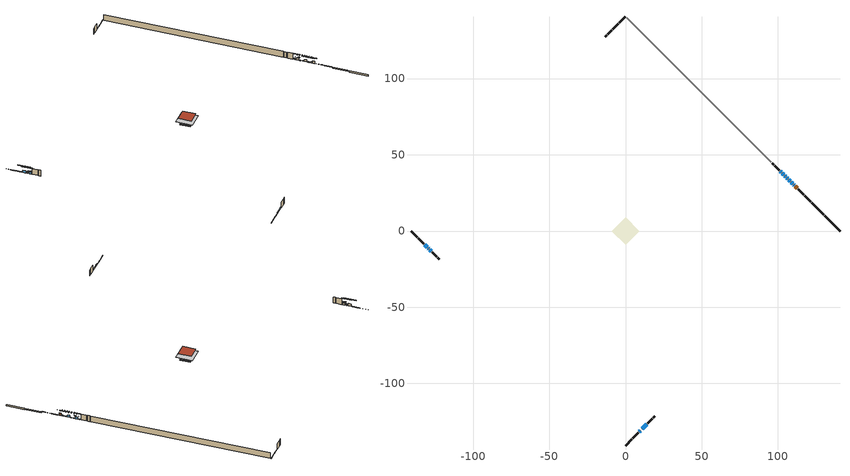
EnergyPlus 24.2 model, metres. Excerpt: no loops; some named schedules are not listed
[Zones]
conditioned space
 floor adiabatic (Floor1 construction): -5.57,0 0,5.57 5.57,0 0,-5.57 z0.3
 floor adiabatic (AdiabaticFloorConstruction): -8.9,0 0,8.9 8.9,0 0,-8.9 z2.74
 floor foundation (Slab1 construction): -4.16,0 0,4.16 4.16,0 0,-4.16 z-1.04
 floor foundation (Slab2 construction): -5.57,0 0,5.57 5.57,0 0,-5.57 z-0.61
 wall outside (RimJoist1 construction): 0,-140.72 3.99,-136.73 / -140.72,0 -136.73,-3.99 / 0,140.72 -3.99,136.73 / 121.47,19.25 117.48,23.23 z0.3:0.6
 wall outside (RimJoist2 construction): 4.65,-136.07 8.26,-132.46 / -136.07,-4.65 -132.46,-8.26 / -4.65,136.07 -8.26,132.46 / 116.83,23.89 113.22,27.5 z0.3:0.6
 wall outside (AdiabaticWallConstruction 1): 112.56,28.16 111.44,29.27 z0.3:2.33
 wall outside (AdiabaticWallConstruction): 110.79,29.93 110.32,30.4 z0.3:1.24; 109.66,31.05 108.82,31.9 z0.3:0.83; 108.16,32.56 106.99,33.73 z0.3:1.95; 106.34,34.38 105.72,34.99 z0.3:0.51; -131.8,-8.91 -130.13,-10.58 z0.3:2.36; 105.07,35.65 104.54,36.17 z0.3:0.58; -129.48,-11.24 -129.14,-11.58 z0.3:1.9; 103.89,36.83 102.72,38 / -128.48,-12.24 -127.44,-13.28 z0.3:2.03; 102.06,38.65 101.52,39.2 z0.3:0.46; 8.91,-131.8 9.52,-131.19 / 10.18,-130.54 10.48,-130.24 / 11.13,-129.58 14.02,-126.7 z0.3:1.52
 wall outside (Wall1 construction): 14.67,-126.04 17.49,-123.23 / -126.78,-13.94 -123.96,-16.75 / -8.91,131.8 -11.73,128.99 / 100.87,39.85 98.05,42.67 z0.3:5.18
 wall outside (Wall2 construction): 18.15,-122.57 19.16,-121.55 / -123.31,-17.41 -122.29,-18.43 / -12.39,128.33 -13.4,127.31 / 97.39,43.32 96.38,44.34 z0.3:5.18
 wall foundation (FoundationWall1 construction): 130.69,10.02,-1.04 130.69,10.02,0.3 139.71,1,0.3 139.71,1,0.15 140.72,0,0.15 140.72,0,-1.04
 wall foundation (FoundationWall2 construction): 130.04,10.68 122.13,18.59 z-0.61:0.3
 wall adiabatic (Wall4 construction): 95.72,45 0.66,140.06 z0.3:5.18
 window (WindowConstruction 9): 110.79,29.93 110.32,30.4 z0.3:1.24
 window (WindowConstruction 11): 109.66,31.06 108.82,31.9 z0.3:0.83
 window (WindowConstruction 6): 108.16,32.56 106.99,33.73 z0.3:1.95
 window (WindowConstruction 7): 106.33,34.38 105.72,34.99 z0.3:0.5
 window (WindowConstruction 8): -131.8,-8.91 -130.13,-10.58 z0.3:2.36
 window (WindowConstruction 12): 105.07,35.65 104.54,36.17 z0.3:0.58
 window (WindowConstruction 10): -129.48,-11.24 -129.14,-11.58 z0.3:1.9
 window (WindowConstruction): 103.89,36.83 102.72,38 z0.3:2.03
 window (WindowConstruction 1): 102.06,38.65 101.52,39.19 z0.3:0.45
 window (WindowConstruction 2): -128.48,-12.24 -127.44,-13.28 z0.3:2.03
 window (WindowConstruction 3): 8.91,-131.8 9.52,-131.19 z0.3:1.52
 window (WindowConstruction 4): 10.18,-130.54 10.48,-130.24 z0.3:1.52
 window (WindowConstruction 5): 11.14,-129.58 14.02,-126.7 z0.3:1.52
 door (Door): 112.56,28.16 111.44,29.27 z0.3:2.33
 ceiling adiabatic (AdiabaticFloorConstruction): 0,-8.9 8.9,0 0,8.9 -8.9,0 z2.74
 roof outside (Roof1 construction): 0,6.94 -6.94,0 0,-6.94 6.94,0 z5.18
shading: 107.71,33.01 113.4,27.32 113.5,27.43 107.81,33.11 z4.93; 106.21,34.51 112.27,28.45 112.38,28.55 106.31,34.62 z4.52; 104.38,36.34 110.77,29.95 110.88,30.05 104.49,36.44 z5.64; 103.11,37.6 108.94,31.77 109.05,31.88 103.22,37.71 z4.2; -127.52,-13.19 -134.41,-6.3 -134.95,-6.84 -128.06,-13.73 z6.05; 101.29,39.42 108.32,32.4 108.42,32.5 101.4,39.53 z5.18; -126.53,-14.19 -132.09,-8.63 -132.62,-9.17 -127.06,-14.73 z5.59; 102.18,38.53 104.42,36.29 104.53,36.4 102.29,38.64 z2.79; 100.99,39.73 102.6,38.12 102.7,38.22 101.09,39.84 z1.21; -126.9,-13.82 -129.02,-11.7 -129.55,-12.24 -127.44,-14.35 z2.79
[Building]
Building 1: Terrain=Suburbs
[Site:Location]
Montreal Intl AP_QC: Latitude {deg}=45.47; Longitude {deg}=-73.74; Time Zone {hr}=-5; Elevation {m}=36; Keep Site Location Information=Yes
[Site:GroundTemperature:Shallow]
2.07863, -0.316383, -0.508184, 0.628371, 5.19101, 9.73239, 13.6695, 16.1636, 16.3755, 14.347, 10.5102, 6.10817
[Site:WaterMainsTemperature]
Calculation Method=Schedule; Temperature Schedule=mains temperature schedule
[Material] Roughness=Rough; Thermal Absorptance=0.9
Name | Thickness {m} | Conductivity {W/m-K} | Density {kg/m3} | Specific Heat {J/kg-K} | Solar Absorptance | Visible Absorptance
asphalt or fiberglass shingles | 0.00635 | 0.162714 | 1121.4 | 1465.45 | 0.4 | 0.4
concrete 4.0 in. | 0.1016 | 1.803125 | 2242.8 | 837.4 | 0.7 | 0.7
concrete 8.0 in. | 0.2032 | 1.803125 | 2242.8 | 837.4 | 0.7 | 0.7
door material | 0.04445 | 0.0451087 | 512.64 | 1214.23 | 0.7 | 0.7
exterior vertical ins | 0.0230741 | 0.029427 | 32.04 | 1214.23 | 0.7 | 0.7
exterior vertical ins 1 | 0.00585539 | 0.029427 | 32.04 | 1214.23 | 0.7 | 0.7
floor covering | 0.0127 | 9.015625 | 54.468 | 1339.84 | 0.6 | 0.6
floor covering 1 | 0.0127 | 0.0433444 | 54.468 | 1339.84 | 0.6 | 0.6
floor rigid ins; wall rigid ins | 0.512978 | 0.029427 | 32.04 | 1214.23 | 0.7 | 0.7
floor stud and cavity | 0.0889 | 0.621767 | 50.32683 | 1063.81 | 0.7 | 0.7
floor stud and cavity 1 | 0.1397 | 1.75129 | 37.0049 | 1207.88 | 0.7 | 0.7
furniture material conditioned space 1 | 0.1524 | 0.115458 | 640.8 | 1214.23 | 0.6 | 0.6
gypsum board | 0.0127 | 0.160291 | 801 | 837.4 | 0.6 | 0.6
gypsum board 1 | 0.0127 | 0.160291 | 801 | 837.4 | 0.7 | 0.7
osb sheathing 0.5 in. | 0.0127 | 0.115458 | 512.64 | 1214.23 | 0.7 | 0.7
osb sheathing 0.5 in. 1 | 0.0127 | 0.115458 | 512.64 | 1214.23 | 0.4 | 0.4
osb sheathing 0.75 in. | 0.01905 | 0.115458 | 512.64 | 1214.23 | 0.7 | 0.7
osb sheathing 2.0 in. | 0.0508 | 0.115458 | 512.64 | 1214.23 | 0.7 | 0.7
rim joist rigid ins | 0.051816 | 0.029427 | 32.04 | 1214.23 | 0.7 | 0.7
rim joist stud and cavity | 0.0508 | 0.859146 | 125.044 | 1163.47 | 0.6 | 0.6
rim joist stud and cavity 1 | 0.0508 | 0.0344445 | 125.044 | 1163.47 | 0.6 | 0.6
roof stud and cavity | 0.2032 | 0.180049 | 78.34581 | 1123.46 | 0.7 | 0.7
wall stud and cavity | 0.1397 | 0.139681 | 139.0536 | 1170.24 | 0.7 | 0.7
wall stud and cavity 1 | 0.1397 | 0.0867086 | 139.0536 | 1170.24 | 0.7 | 0.7
wall stud and cavity 2 | 0.1397 | 0.120111 | 139.0536 | 1170.24 | 0.7 | 0.7
wall stud and cavity 3 | 0.0889 | 0.380278 | 52.3479 | 1209.89 | 0.7 | 0.7
wall stud and cavity 4 | 0.0889 | 0.391764 | 83.0341 | 1211.67 | 0.7 | 0.7
wood siding | 0.0254 | 0.102417 | 544.68 | 1172.36 | 0.4 | 0.4
wood siding 1; wood siding 2; wood siding 3 | 0.0254 | 0.102417 | 544.68 | 1172.36 | 0.7 | 0.7
[WindowMaterial:SimpleGlazingSystem]
Name | U-Factor {W/m2-K} | Solar Heat Gain Coefficient
WindowMaterial | 2.94348 | 0.62
WindowMaterial 1 | 2.92587 | 0.07
WindowMaterial 10 | 5.3589 | 0.69
WindowMaterial 11 | 5.36741 | 0.69
WindowMaterial 12 | 3.07293 | 0.29
WindowMaterial 2 | 2.98492 | 0.55
WindowMaterial 3 | 4.70763 | 0.65
WindowMaterial 4 | 5.43157 | 0.61
WindowMaterial 5 | 2.12982 | 0.41
WindowMaterial 6 | 2.946882 | 0.61
WindowMaterial 7 | 3.01729 | 0.2
WindowMaterial 8 | 2.13379 | 0.41
WindowMaterial 9 | 5.42249 | 0.7
[Construction]
AdiabaticFloorConstruction: floor stud and cavity 1, floor rigid ins, osb sheathing 0.75 in., floor covering 1
AdiabaticWallConstruction: wood siding 2, wall rigid ins, wall stud and cavity 3, gypsum board
AdiabaticWallConstruction 1: wood siding 3, wall rigid ins, wall stud and cavity 3, gypsum board
Door: door material
Floor1 construction: floor stud and cavity, floor covering
FoundationWall1 construction; FoundationWall2 construction: concrete 8.0 in., gypsum board 1
furniture construction conditioned space 1: furniture material conditioned space 1
PartitionWallConstruction: gypsum board, wall stud and cavity 4, gypsum board
RimJoist1 construction: wood siding 1, osb sheathing 2.0 in., rim joist stud and cavity
RimJoist2 construction: wood siding 1, rim joist rigid ins, osb sheathing 2.0 in., rim joist stud and cavity 1
Roof1 construction: asphalt or fiberglass shingles, osb sheathing 0.75 in., roof stud and cavity, gypsum board
Slab1 construction; Slab2 construction: concrete 4.0 in.
Wall1 construction: wood siding, osb sheathing 0.5 in., wall stud and cavity, gypsum board
Wall2 construction: wood siding, osb sheathing 0.5 in., wall stud and cavity 1, gypsum board
Wall4 construction: osb sheathing 0.5 in. 1, wall stud and cavity 2, gypsum board
WindowConstruction: WindowMaterial
WindowConstruction 1: WindowMaterial 1
WindowConstruction 10: WindowMaterial 10
WindowConstruction 11: WindowMaterial 11
WindowConstruction 12: WindowMaterial 12
WindowConstruction 2: WindowMaterial 2
WindowConstruction 3: WindowMaterial 3
WindowConstruction 4: WindowMaterial 4
WindowConstruction 5: WindowMaterial 5
WindowConstruction 6: WindowMaterial 6
WindowConstruction 7: WindowMaterial 7
WindowConstruction 8: WindowMaterial 8
WindowConstruction 9: WindowMaterial 9
[Zone]
conditioned space: Multiplier=1; Volume {m3}=543.1; Part of Total Floor Area=Yes
[Space]
conditioned space 1: Zone=conditioned space; Volume {m3}=543.1
[SurfaceProperty:ExposedFoundationPerimeter] Exposed Perimeter Calculation Method=TotalExposedPerimeter
Name | Total Exposed Perimeter {m}
Slab1 | 14.173
Slab2 | 11.186
[InternalMass] Zone or ZoneList=conditioned space; Space or SpaceList=conditioned space 1
Name | Construction | Surface Area {m2}
furniture mass conditioned space 1 | furniture construction conditioned space 1 | 126.776
partition wall mass | PartitionWallConstruction | 254.94
[Lights]
interior lighting: Zone or ZoneList or Space or SpaceList=conditioned space 1; Schedule=interior lighting schedule; Design Level Calculation Method=LightingLevel; Lighting Level {W}=343.2; Return Air Fraction=0; Fraction Radiant=0.6; Fraction Visible=0.2; Fraction Replaceable=1
[People]
occupants: Zone or ZoneList or Space or SpaceList=conditioned space 1; Number of People Schedule=occupants schedule; Number of People Calculation Method=People; Number of People=3; Fraction Radiant=0.314171; Sensible Heat Fraction=0.56303; Activity Level Schedule=occupants activity schedule; Carbon Dioxide Generation Rate {m3/s-W}=0; Enable ASHRAE 55 Comfort Warnings=No; Mean Radiant Temperature Calculation Type=EnclosureAveraged
[ElectricEquipment] Zone or ZoneList or Space or SpaceList=conditioned space 1; Design Level Calculation Method=EquipmentLevel
Name | Schedule | Design Level {W} | Fraction Latent | Fraction Radiant | Fraction Lost
clothes dryer | clothes dryer schedule | 140.772 | 0.015 | 0.081 | 0.85
clothes washer | clothes washer schedule | 32.1985 | 0.03 | 0.162 | 0.7
cooking range | cooking range schedule | 208.969 | 0.08 | 0.432 | 0.2
dishwasher | dishwasher schedule | 66.8632 | 0.3 | 0.18 | 0.4
fridge | fridge schedule | 72.9452 | 0 | 0.6 | 0
mech vent bath fan 0 | mech vent bath fan 0 schedule | 50.2 | 0 | 0 | 1
mech vent house fan | mech vent house fan schedule | 0 | 0 | 0 | 1
mech vent house fan cfis | mech vent house fan cfis schedule | 0 | 0 | 0 | 0
mech vent range fan 0 | mech vent range fan 0 schedule | 57 | 0 | 0 | 1
misc plug loads | misc plug loads schedule | 494.7 | 0.045 | 0.513 | 0.1
whole house fan | Always On Discrete | 0 | 0 | 0 | 1
[OtherEquipment] Zone or ZoneList or Space or SpaceList=conditioned space 1; Design Level Calculation Method=EquipmentLevel
Name | Fuel Type | Schedule | Design Level {W} | Fraction Latent | Fraction Radiant | Fraction Lost
clothes dryer 1 | Electricity | clothes dryer schedule | 0 | 0.015 | 0.081 | 0.85
cooking range 1 | Electricity | cooking range schedule | 0 | 0.08 | 0.432 | 0.2
general water use latent | None | general water use schedule | 59.3978 | 1 | 0 | 0
general water use sensible | None | general water use schedule | -58.539 | 0 | 0.6 | 0
mech vent house fan latent load | None | Always On Discrete | 0 | 1 | 0 | 0
mech vent house fan sensible load | None | Always On Discrete | 0 | 0 | 0 | 0
water heater energy adjustment1 | Electricity | Always On Discrete | 0.01 | 0 | 0 | 1
[ZoneInfiltration:DesignFlowRate] Zone or ZoneList or Space or SpaceList=conditioned space 1; Schedule=Always On Discrete; Design Flow Rate Calculation Method=Flow/Zone; Design Flow Rate {m3/s}=0
infil flow; natural vent flow; whole house fan flow
[Foundation:Kiva] Initial Indoor Air Temperature {C}=18; Wall Depth Below Slab {m}=0.2032; Custom Block X Position 1 {m}=0.2159; Custom Block Z Position 1 {m}=0
Name | Wall Height Above Grade {m} | Custom Block Material Name 1 | Custom Block Depth 1 {m}
Foundation Kiva 1 | 0.299984 | exterior vertical ins | 1.33999
Foundation Kiva 2 | 0.300015 | exterior vertical ins 1 | 0.910011
[Foundation:Kiva:Settings]
Soil Conductivity {W/m-K}=0.849921; Soil Density {kg/m3}=1842.3; Soil Specific Heat {J/kg-K}=418.7; Ground Solar Absorptivity=0.9; Ground Thermal Absorptivity=0.9; Ground Surface Roughness {m}=0.03; Far-Field Width {m}=40; Deep-Ground Boundary Condition=ZeroFlux; Deep-Ground Depth {m}=40; Minimum Cell Dimension {m}=0.2; Maximum Cell Growth Coefficient=3; Simulation Timestep=Timestep
[Exterior:Lights]
exterior lighting: Schedule=exterior lighting schedule; Design Level {W}=75.6
[Schedule:Week:Daily]
interior lighting schedule Week Rule - Jan1-Jan27: interior lighting schedule day, interior lighting schedule day, interior lighting schedule day, interior lighting schedule day, interior lighting schedule day, interior lighting schedule day, interior lighting schedule day, interior lighting schedule default day, interior lighting schedule default day, interior lighting schedule default day, interior lighting schedule default day, interior lighting schedule default day
interior lighting schedule Week Rule - Jan28-Feb3: interior lighting schedule day, interior lighting schedule day, interior lighting schedule day, interior lighting schedule day, interior lighting schedule day 1, interior lighting schedule day 1, interior lighting schedule day 1, interior lighting schedule default day, interior lighting schedule default day, interior lighting schedule default day, interior lighting schedule default day, interior lighting schedule default day
interior lighting schedule Week Rule - Feb4-Feb24: interior lighting schedule day 1, interior lighting schedule day 1, interior lighting schedule day 1, interior lighting schedule day 1, interior lighting schedule day 1, interior lighting schedule day 1, interior lighting schedule day 1, interior lighting schedule default day, interior lighting schedule default day, interior lighting schedule default day, interior lighting schedule default day, interior lighting schedule default day
interior lighting schedule Week Rule - Feb25-Mar3: interior lighting schedule day 1, interior lighting schedule day 1, interior lighting schedule day 1, interior lighting schedule day 1, interior lighting schedule day 2, interior lighting schedule day 2, interior lighting schedule day 2, interior lighting schedule default day, interior lighting schedule default day, interior lighting schedule default day, interior lighting schedule default day, interior lighting schedule default day
interior lighting schedule Week Rule - Mar4-Mar31: interior lighting schedule day 2, interior lighting schedule day 2, interior lighting schedule day 2, interior lighting schedule day 2, interior lighting schedule day 2, interior lighting schedule day 2, interior lighting schedule day 2, interior lighting schedule default day, interior lighting schedule default day, interior lighting schedule default day, interior lighting schedule default day, interior lighting schedule default day
interior lighting schedule Week Rule - Apr1-Apr28: interior lighting schedule day 3, interior lighting schedule day 3, interior lighting schedule day 3, interior lighting schedule day 3, interior lighting schedule day 3, interior lighting schedule day 3, interior lighting schedule day 3, interior lighting schedule default day, interior lighting schedule default day, interior lighting schedule default day, interior lighting schedule default day, interior lighting schedule default day
interior lighting schedule Week Rule - Apr29-May5: interior lighting schedule day 3, interior lighting schedule day 3, interior lighting schedule day 4, interior lighting schedule day 4, interior lighting schedule day 4, interior lighting schedule day 4, interior lighting schedule day 4, interior lighting schedule default day, interior lighting schedule default day, interior lighting schedule default day, interior lighting schedule default day, interior lighting schedule default day
interior lighting schedule Week Rule - May6-May26: interior lighting schedule day 4, interior lighting schedule day 4, interior lighting schedule day 4, interior lighting schedule day 4, interior lighting schedule day 4, interior lighting schedule day 4, interior lighting schedule day 4, interior lighting schedule default day, interior lighting schedule default day, interior lighting schedule default day, interior lighting schedule default day, interior lighting schedule default day
interior lighting schedule Week Rule - May27-Jun2: interior lighting schedule day 4, interior lighting schedule day 4, interior lighting schedule day 4, interior lighting schedule day 4, interior lighting schedule day 4, interior lighting schedule day 5, interior lighting schedule day 5, interior lighting schedule default day, interior lighting schedule default day, interior lighting schedule default day, interior lighting schedule default day, interior lighting schedule default day
interior lighting schedule Week Rule - Jun3-Jun30: interior lighting schedule day 5, interior lighting schedule day 5, interior lighting schedule day 5, interior lighting schedule day 5, interior lighting schedule day 5, interior lighting schedule day 5, interior lighting schedule day 5, interior lighting schedule default day, interior lighting schedule default day, interior lighting schedule default day, interior lighting schedule default day, interior lighting schedule default day
interior lighting schedule Week Rule - Jul1-Jul28: interior lighting schedule day 6, interior lighting schedule day 6, interior lighting schedule day 6, interior lighting schedule day 6, interior lighting schedule day 6, interior lighting schedule day 6, interior lighting schedule day 6, interior lighting schedule default day, interior lighting schedule default day, interior lighting schedule default day, interior lighting schedule default day, interior lighting schedule default day
interior lighting schedule Week Rule - Jul29-Aug4: interior lighting schedule day 6, interior lighting schedule day 6, interior lighting schedule day 6, interior lighting schedule day 7, interior lighting schedule day 7, interior lighting schedule day 7, interior lighting schedule day 7, interior lighting schedule default day, interior lighting schedule default day, interior lighting schedule default day, interior lighting schedule default day, interior lighting schedule default day
interior lighting schedule Week Rule - Aug5-Aug25: interior lighting schedule day 7, interior lighting schedule day 7, interior lighting schedule day 7, interior lighting schedule day 7, interior lighting schedule day 7, interior lighting schedule day 7, interior lighting schedule day 7, interior lighting schedule default day, interior lighting schedule default day, interior lighting schedule default day, interior lighting schedule default day, interior lighting schedule default day
interior lighting schedule Week Rule - Aug26-Sep1: interior lighting schedule day 7, interior lighting schedule day 7, interior lighting schedule day 7, interior lighting schedule day 7, interior lighting schedule day 7, interior lighting schedule day 7, interior lighting schedule day 8, interior lighting schedule default day, interior lighting schedule default day, interior lighting schedule default day, interior lighting schedule default day, interior lighting schedule default day
interior lighting schedule Week Rule - Sep2-Sep29: interior lighting schedule day 8, interior lighting schedule day 8, interior lighting schedule day 8, interior lighting schedule day 8, interior lighting schedule day 8, interior lighting schedule day 8, interior lighting schedule day 8, interior lighting schedule default day, interior lighting schedule default day, interior lighting schedule default day, interior lighting schedule default day, interior lighting schedule default day
interior lighting schedule Week Rule - Sep30-Oct6: interior lighting schedule day 8, interior lighting schedule day 9, interior lighting schedule day 9, interior lighting schedule day 9, interior lighting schedule day 9, interior lighting schedule day 9, interior lighting schedule day 9, interior lighting schedule default day, interior lighting schedule default day, interior lighting schedule default day, interior lighting schedule default day, interior lighting schedule default day
interior lighting schedule Week Rule - Oct7-Oct27: interior lighting schedule day 9, interior lighting schedule day 9, interior lighting schedule day 9, interior lighting schedule day 9, interior lighting schedule day 9, interior lighting schedule day 9, interior lighting schedule day 9, interior lighting schedule default day, interior lighting schedule default day, interior lighting schedule default day, interior lighting schedule default day, interior lighting schedule default day
interior lighting schedule Week Rule - Oct28-Nov3: interior lighting schedule day 9, interior lighting schedule day 9, interior lighting schedule day 9, interior lighting schedule day 9, interior lighting schedule day 10, interior lighting schedule day 10, interior lighting schedule day 10, interior lighting schedule default day, interior lighting schedule default day, interior lighting schedule default day, interior lighting schedule default day, interior lighting schedule default day
interior lighting schedule Week Rule - Nov4-Nov24: interior lighting schedule day 10, interior lighting schedule day 10, interior lighting schedule day 10, interior lighting schedule day 10, interior lighting schedule day 10, interior lighting schedule day 10, interior lighting schedule day 10, interior lighting schedule default day, interior lighting schedule default day, interior lighting schedule default day, interior lighting schedule default day, interior lighting schedule default day
interior lighting schedule Week Rule - Nov25-Dec1: interior lighting schedule day 10, interior lighting schedule day 10, interior lighting schedule day 10, interior lighting schedule day 10, interior lighting schedule day 10, interior lighting schedule day 10, interior lighting schedule day 11, interior lighting schedule default day, interior lighting schedule default day, interior lighting schedule default day, interior lighting schedule default day, interior lighting schedule default day
interior lighting schedule Week Rule - Dec2-Dec31: interior lighting schedule day 11, interior lighting schedule day 11, interior lighting schedule day 11, interior lighting schedule day 11, interior lighting schedule day 11, interior lighting schedule day 11, interior lighting schedule day 11, interior lighting schedule default day, interior lighting schedule default day, interior lighting schedule default day, interior lighting schedule default day, interior lighting schedule default day
occupants schedule Week Rule - Jan1-Dec31: occupants schedule day, occupants schedule day, occupants schedule day, occupants schedule day, occupants schedule day, occupants schedule day, occupants schedule day, occupants schedule default day, occupants schedule default day, occupants schedule default day, occupants schedule default day, occupants schedule default day
clothes dryer schedule Week Rule - Jan1-Dec31: clothes dryer schedule day, clothes dryer schedule day, clothes dryer schedule day, clothes dryer schedule day, clothes dryer schedule day, clothes dryer schedule day, clothes dryer schedule day, clothes dryer schedule default day, clothes dryer schedule default day, clothes dryer schedule default day, clothes dryer schedule default day, clothes dryer schedule default day
clothes washer schedule Week Rule - Jan1-Dec31: clothes washer schedule day, clothes washer schedule day, clothes washer schedule day, clothes washer schedule day, clothes washer schedule day, clothes washer schedule day, clothes washer schedule day, clothes washer schedule default day, clothes washer schedule default day, clothes washer schedule default day, clothes washer schedule default day, clothes washer schedule default day
cooking range schedule Week Rule - Jan1-Dec31: cooking range schedule day, cooking range schedule day, cooking range schedule day, cooking range schedule day, cooking range schedule day, cooking range schedule day, cooking range schedule day, cooking range schedule default day, cooking range schedule default day, cooking range schedule default day, cooking range schedule default day, cooking range schedule default day
dishwasher schedule Week Rule - Jan1-Dec31: dishwasher schedule day, dishwasher schedule day, dishwasher schedule day, dishwasher schedule day, dishwasher schedule day, dishwasher schedule day, dishwasher schedule day, dishwasher schedule default day, dishwasher schedule default day, dishwasher schedule default day, dishwasher schedule default day, dishwasher schedule default day
mech vent bath fan 0 schedule Week Rule - Jan1-Dec31: mech vent bath fan 0 schedule day, mech vent bath fan 0 schedule day, mech vent bath fan 0 schedule day, mech vent bath fan 0 schedule day, mech vent bath fan 0 schedule day, mech vent bath fan 0 schedule day, mech vent bath fan 0 schedule day, mech vent bath fan 0 schedule default day, mech vent bath fan 0 schedule default day, mech vent bath fan 0 schedule default day, mech vent bath fan 0 schedule default day, mech vent bath fan 0 schedule default day
mech vent range fan 0 schedule Week Rule - Jan1-Dec31: mech vent range fan 0 schedule day, mech vent range fan 0 schedule day, mech vent range fan 0 schedule day, mech vent range fan 0 schedule day, mech vent range fan 0 schedule day, mech vent range fan 0 schedule day, mech vent range fan 0 schedule day, mech vent range fan 0 schedule default day, mech vent range fan 0 schedule default day, mech vent range fan 0 schedule default day, mech vent range fan 0 schedule default day, mech vent range fan 0 schedule default day
misc plug loads schedule Week Rule - Jan1-Dec31: misc plug loads schedule day, misc plug loads schedule day, misc plug loads schedule day, misc plug loads schedule day, misc plug loads schedule day, misc plug loads schedule day, misc plug loads schedule day, misc plug loads schedule default day, misc plug loads schedule default day, misc plug loads schedule default day, misc plug loads schedule default day, misc plug loads schedule default day
general water use schedule Week Rule - Jan1-Dec31: general water use schedule day, general water use schedule day, general water use schedule day, general water use schedule day, general water use schedule day, general water use schedule day, general water use schedule day, general water use schedule default day, general water use schedule default day, general water use schedule default day, general water use schedule default day, general water use schedule default day
exterior lighting schedule Week Rule - Jan1-Jan27: exterior lighting schedule day, exterior lighting schedule day, exterior lighting schedule day, exterior lighting schedule day, exterior lighting schedule day, exterior lighting schedule day, exterior lighting schedule day, exterior lighting schedule default day, exterior lighting schedule default day, exterior lighting schedule default day, exterior lighting schedule default day, exterior lighting schedule default day
exterior lighting schedule Week Rule - Jan28-Feb3: exterior lighting schedule day, exterior lighting schedule day, exterior lighting schedule day, exterior lighting schedule day, exterior lighting schedule day 1, exterior lighting schedule day 1, exterior lighting schedule day 1, exterior lighting schedule default day, exterior lighting schedule default day, exterior lighting schedule default day, exterior lighting schedule default day, exterior lighting schedule default day
exterior lighting schedule Week Rule - Feb4-Feb24: exterior lighting schedule day 1, exterior lighting schedule day 1, exterior lighting schedule day 1, exterior lighting schedule day 1, exterior lighting schedule day 1, exterior lighting schedule day 1, exterior lighting schedule day 1, exterior lighting schedule default day, exterior lighting schedule default day, exterior lighting schedule default day, exterior lighting schedule default day, exterior lighting schedule default day
exterior lighting schedule Week Rule - Feb25-Mar3: exterior lighting schedule day 1, exterior lighting schedule day 1, exterior lighting schedule day 1, exterior lighting schedule day 1, exterior lighting schedule day 2, exterior lighting schedule day 2, exterior lighting schedule day 2, exterior lighting schedule default day, exterior lighting schedule default day, exterior lighting schedule default day, exterior lighting schedule default day, exterior lighting schedule default day
exterior lighting schedule Week Rule - Mar4-Mar31: exterior lighting schedule day 2, exterior lighting schedule day 2, exterior lighting schedule day 2, exterior lighting schedule day 2, exterior lighting schedule day 2, exterior lighting schedule day 2, exterior lighting schedule day 2, exterior lighting schedule default day, exterior lighting schedule default day, exterior lighting schedule default day, exterior lighting schedule default day, exterior lighting schedule default day
exterior lighting schedule Week Rule - Apr1-Apr28: exterior lighting schedule day 3, exterior lighting schedule day 3, exterior lighting schedule day 3, exterior lighting schedule day 3, exterior lighting schedule day 3, exterior lighting schedule day 3, exterior lighting schedule day 3, exterior lighting schedule default day, exterior lighting schedule default day, exterior lighting schedule default day, exterior lighting schedule default day, exterior lighting schedule default day
exterior lighting schedule Week Rule - Apr29-May5: exterior lighting schedule day 3, exterior lighting schedule day 3, exterior lighting schedule day 4, exterior lighting schedule day 4, exterior lighting schedule day 4, exterior lighting schedule day 4, exterior lighting schedule day 4, exterior lighting schedule default day, exterior lighting schedule default day, exterior lighting schedule default day, exterior lighting schedule default day, exterior lighting schedule default day
exterior lighting schedule Week Rule - May6-May26: exterior lighting schedule day 4, exterior lighting schedule day 4, exterior lighting schedule day 4, exterior lighting schedule day 4, exterior lighting schedule day 4, exterior lighting schedule day 4, exterior lighting schedule day 4, exterior lighting schedule default day, exterior lighting schedule default day, exterior lighting schedule default day, exterior lighting schedule default day, exterior lighting schedule default day
exterior lighting schedule Week Rule - May27-Jun2: exterior lighting schedule day 4, exterior lighting schedule day 4, exterior lighting schedule day 4, exterior lighting schedule day 4, exterior lighting schedule day 4, exterior lighting schedule day 5, exterior lighting schedule day 5, exterior lighting schedule default day, exterior lighting schedule default day, exterior lighting schedule default day, exterior lighting schedule default day, exterior lighting schedule default day
exterior lighting schedule Week Rule - Jun3-Jun30: exterior lighting schedule day 5, exterior lighting schedule day 5, exterior lighting schedule day 5, exterior lighting schedule day 5, exterior lighting schedule day 5, exterior lighting schedule day 5, exterior lighting schedule day 5, exterior lighting schedule default day, exterior lighting schedule default day, exterior lighting schedule default day, exterior lighting schedule default day, exterior lighting schedule default day
exterior lighting schedule Week Rule - Jul1-Jul28: exterior lighting schedule day 6, exterior lighting schedule day 6, exterior lighting schedule day 6, exterior lighting schedule day 6, exterior lighting schedule day 6, exterior lighting schedule day 6, exterior lighting schedule day 6, exterior lighting schedule default day, exterior lighting schedule default day, exterior lighting schedule default day, exterior lighting schedule default day, exterior lighting schedule default day
exterior lighting schedule Week Rule - Jul29-Aug4: exterior lighting schedule day 6, exterior lighting schedule day 6, exterior lighting schedule day 6, exterior lighting schedule day 7, exterior lighting schedule day 7, exterior lighting schedule day 7, exterior lighting schedule day 7, exterior lighting schedule default day, exterior lighting schedule default day, exterior lighting schedule default day, exterior lighting schedule default day, exterior lighting schedule default day
exterior lighting schedule Week Rule - Aug5-Aug25: exterior lighting schedule day 7, exterior lighting schedule day 7, exterior lighting schedule day 7, exterior lighting schedule day 7, exterior lighting schedule day 7, exterior lighting schedule day 7, exterior lighting schedule day 7, exterior lighting schedule default day, exterior lighting schedule default day, exterior lighting schedule default day, exterior lighting schedule default day, exterior lighting schedule default day
exterior lighting schedule Week Rule - Aug26-Sep1: exterior lighting schedule day 7, exterior lighting schedule day 7, exterior lighting schedule day 7, exterior lighting schedule day 7, exterior lighting schedule day 7, exterior lighting schedule day 7, exterior lighting schedule day 8, exterior lighting schedule default day, exterior lighting schedule default day, exterior lighting schedule default day, exterior lighting schedule default day, exterior lighting schedule default day
exterior lighting schedule Week Rule - Sep2-Sep29: exterior lighting schedule day 8, exterior lighting schedule day 8, exterior lighting schedule day 8, exterior lighting schedule day 8, exterior lighting schedule day 8, exterior lighting schedule day 8, exterior lighting schedule day 8, exterior lighting schedule default day, exterior lighting schedule default day, exterior lighting schedule default day, exterior lighting schedule default day, exterior lighting schedule default day
exterior lighting schedule Week Rule - Sep30-Oct6: exterior lighting schedule day 8, exterior lighting schedule day 9, exterior lighting schedule day 9, exterior lighting schedule day 9, exterior lighting schedule day 9, exterior lighting schedule day 9, exterior lighting schedule day 9, exterior lighting schedule default day, exterior lighting schedule default day, exterior lighting schedule default day, exterior lighting schedule default day, exterior lighting schedule default day
exterior lighting schedule Week Rule - Oct7-Oct27: exterior lighting schedule day 9, exterior lighting schedule day 9, exterior lighting schedule day 9, exterior lighting schedule day 9, exterior lighting schedule day 9, exterior lighting schedule day 9, exterior lighting schedule day 9, exterior lighting schedule default day, exterior lighting schedule default day, exterior lighting schedule default day, exterior lighting schedule default day, exterior lighting schedule default day
exterior lighting schedule Week Rule - Oct28-Nov3: exterior lighting schedule day 9, exterior lighting schedule day 9, exterior lighting schedule day 9, exterior lighting schedule day 9, exterior lighting schedule day 10, exterior lighting schedule day 10, exterior lighting schedule day 10, exterior lighting schedule default day, exterior lighting schedule default day, exterior lighting schedule default day, exterior lighting schedule default day, exterior lighting schedule default day
[Schedule:Year]
interior lighting schedule: interior lighting schedule Week Rule - Jan1-Jan27, 1, 1, 1, 27, interior lighting schedule Week Rule - Jan28-Feb3, 1, 28, 2, 3, interior lighting schedule Week Rule - Feb4-Feb24, 2, 4, 2, 24, interior lighting schedule Week Rule - Feb25-Mar3, 2, 25, 3, 3, interior lighting schedule Week Rule - Mar4-Mar31, 3, 4, 3, 31, interior lighting schedule Week Rule - Apr1-Apr28, 4, 1, 4, 28, interior lighting schedule Week Rule - Apr29-May5, 4, 29, 5, 5, interior lighting schedule Week Rule - May6-May26, 5, 6, 5, 26, interior lighting schedule Week Rule - May27-Jun2, 5, 27, 6, 2, interior lighting schedule Week Rule - Jun3-Jun30, 6, 3, 6, 30, interior lighting schedule Week Rule - Jul1-Jul28, 7, 1, 7, 28, interior lighting schedule Week Rule - Jul29-Aug4, 7, 29, 8, 4, interior lighting schedule Week Rule - Aug5-Aug25, 8, 5, 8, 25, interior lighting schedule Week Rule - Aug26-Sep1, 8, 26, 9, 1, interior lighting schedule Week Rule - Sep2-Sep29, 9, 2, 9, 29, interior lighting schedule Week Rule - Sep30-Oct6, 9, 30, 10, 6, interior lighting schedule Week Rule - Oct7-Oct27, 10, 7, 10, 27, interior lighting schedule Week Rule - Oct28-Nov3, 10, 28, 11, 3, interior lighting schedule Week Rule - Nov4-Nov24, 11, 4, 11, 24, interior lighting schedule Week Rule - Nov25-Dec1, 11, 25, 12, 1, interior lighting schedule Week Rule - Dec2-Dec31, 12, 2, 12, 31
occupants schedule: occupants schedule Week Rule - Jan1-Dec31, 1, 1, 12, 31
clothes dryer schedule: clothes dryer schedule Week Rule - Jan1-Dec31, 1, 1, 12, 31
clothes washer schedule: clothes washer schedule Week Rule - Jan1-Dec31, 1, 1, 12, 31
cooking range schedule: cooking range schedule Week Rule - Jan1-Dec31, 1, 1, 12, 31
dishwasher schedule: dishwasher schedule Week Rule - Jan1-Dec31, 1, 1, 12, 31
mech vent bath fan 0 schedule: mech vent bath fan 0 schedule Week Rule - Jan1-Dec31, 1, 1, 12, 31
mech vent range fan 0 schedule: mech vent range fan 0 schedule Week Rule - Jan1-Dec31, 1, 1, 12, 31
misc plug loads schedule: misc plug loads schedule Week Rule - Jan1-Dec31, 1, 1, 12, 31
general water use schedule: general water use schedule Week Rule - Jan1-Dec31, 1, 1, 12, 31
exterior lighting schedule: exterior lighting schedule Week Rule - Jan1-Jan27, 1, 1, 1, 27, exterior lighting schedule Week Rule - Jan28-Feb3, 1, 28, 2, 3, exterior lighting schedule Week Rule - Feb4-Feb24, 2, 4, 2, 24, exterior lighting schedule Week Rule - Feb25-Mar3, 2, 25, 3, 3, exterior lighting schedule Week Rule - Mar4-Mar31, 3, 4, 3, 31, exterior lighting schedule Week Rule - Apr1-Apr28, 4, 1, 4, 28, exterior lighting schedule Week Rule - Apr29-May5, 4, 29, 5, 5, exterior lighting schedule Week Rule - May6-May26, 5, 6, 5, 26, exterior lighting schedule Week Rule - May27-Jun2, 5, 27, 6, 2, exterior lighting schedule Week Rule - Jun3-Jun30, 6, 3, 6, 30, exterior lighting schedule Week Rule - Jul1-Jul28, 7, 1, 7, 28, exterior lighting schedule Week Rule - Jul29-Aug4, 7, 29, 8, 4, exterior lighting schedule Week Rule - Aug5-Aug25, 8, 5, 8, 25, exterior lighting schedule Week Rule - Aug26-Sep1, 8, 26, 9, 1, exterior lighting schedule Week Rule - Sep2-Sep29, 9, 2, 9, 29, exterior lighting schedule Week Rule - Sep30-Oct6, 9, 30, 10, 6, exterior lighting schedule Week Rule - Oct7-Oct27, 10, 7, 10, 27, exterior lighting schedule Week Rule - Oct28-Nov3, 10, 28, 11, 3, exterior lighting schedule Week Rule - Nov4-Nov24, 11, 4, 11, 24, exterior lighting schedule Week Rule - Nov25-Dec1, 11, 25, 12, 1, exterior lighting schedule Week Rule - Dec2-Dec31, 12, 2, 12, 31
[Schedule:Constant]
Name | Hourly Value
occupants activity schedule | 117.228
fridge schedule | 0
mech vent house fan schedule; mech vent house fan cfis schedule; Always On Discrete | 1
[Schedule:Compact]
mains temperature schedule: Through: 01/01, For: AllDays, Until: 24:00, 6.56833, Through: 01/02, For: AllDays, Until: 24:00, 6.48722, Through: 01/03, For: AllDays, Until: 24:00, 6.40722, Through: 01/04, For: AllDays, Until: 24:00, 6.32889, Through: 01/05, For: AllDays, Until: 24:00, 6.25167, Through: 01/06, For: AllDays, Until: 24:00, 6.17611, Through: 01/07, For: AllDays, Until: 24:00, 6.10222, Through: 01/08, For: AllDays, Until: 24:00, 6.02944, Through: 01/09, For: AllDays, Until: 24:00, 5.95833, Through: 01/10, For: AllDays, Until: 24:00, 5.88889, Through: 01/11, For: AllDays, Until: 24:00, 5.82056, Through: 01/12, For: AllDays, Until: 24:00, 5.75444, Through: 01/13, For: AllDays, Until: 24:00, 5.68944, Through: 01/14, For: AllDays, Until: 24:00, 5.62611, Through: 01/15, For: AllDays, Until: 24:00, 5.56444, Through: 01/16, For: AllDays, Until: 24:00, 5.50444, Through: 01/17, For: AllDays, Until: 24:00, 5.44611, Through: 01/18, For: AllDays, Until: 24:00, 5.38944, Through: 01/19, For: AllDays, Until: 24:00, 5.33389, Through: 01/20, For: AllDays, Until: 24:00, 5.28111, Through: 01/21, For: AllDays, Until: 24:00, 5.22944, Through: 01/22, For: AllDays, Until: 24:00, 5.17944, Through: 01/23, For: AllDays, Until: 24:00, 5.13111, Through: 01/24, For: AllDays, Until: 24:00, 5.085, Through: 01/25, For: AllDays, Until: 24:00, 5.04056, Through: 01/26, For: AllDays, Until: 24:00, 4.99778, Through: 01/27, For: AllDays, Until: 24:00, 4.95667, Through: 01/28, For: AllDays, Until: 24:00, 4.91778, Through: 01/29, For: AllDays, Until: 24:00, 4.88056, Through: 01/30, For: AllDays, Until: 24:00, 4.845, Through: 01/31, For: AllDays, Until: 24:00, 4.81167, Through: 02/01, For: AllDays, Until: 24:00, 4.77944, Through: 02/02, For: AllDays, Until: 24:00, 4.75, Through: 02/03, For: AllDays, Until: 24:00, 4.72167, Through: 02/04, For: AllDays, Until: 24:00, 4.69611, Through: 02/05, For: AllDays, Until: 24:00, 4.67167, Through: 02/06, For: AllDays, Until: 24:00, 4.64944, Through: 02/07, For: AllDays, Until: 24:00, 4.62889, Through: 02/08, For: AllDays, Until: 24:00, 4.61056, Through: 02/09, For: AllDays, Until: 24:00, 4.59389, Through: 02/10, For: AllDays, Until: 24:00, 4.57944, Through: 02/11, For: AllDays, Until: 24:00, 4.56667, Through: 02/12, For: AllDays, Until: 24:00, 4.55611, Through: 02/13, For: AllDays, Until: 24:00, 4.54722, Through: 02/14, For: AllDays, Until: 24:00, 4.54056, Through: 02/15, For: AllDays, Until: 24:00, 4.53556, Through: 02/16, For: AllDays, Until: 24:00, 4.53278, Through: 02/17, For: AllDays, Until: 24:00, 4.53167, Through: 02/18, For: AllDays, Until: 24:00, 4.53278, Through: 02/19, For: AllDays, Until: 24:00, 4.53556, Through: 02/20, For: AllDays, Until: 24:00, 4.54056, Through: 02/21, For: AllDays, Until: 24:00, 4.54722, Through: 02/22, For: AllDays, Until: 24:00, 4.55611, Through: 02/23, For: AllDays, Until: 24:00, 4.56667, Through: 02/24, For: AllDays, Until: 24:00, 4.57944, Through: 02/25, For: AllDays, Until: 24:00, 4.59389, Through: 02/26, For: AllDays, Until: 24:00, 4.61056, Through: 02/27, For: AllDays, Until: 24:00, 4.62889, Through: 02/28, For: AllDays, Until: 24:00, 4.64889, Through: 03/01, For: AllDays, Until: 24:00, 4.67111, Through: 03/02, For: AllDays, Until: 24:00, 4.69556, Through: 03/03, For: AllDays, Until: 24:00, 4.72167, Through: 03/04, For: AllDays, Until: 24:00, 4.74944, Through: 03/05, For: AllDays, Until: 24:00, 4.77944, Through: 03/06, For: AllDays, Until: 24:00, 4.81111, Through: 03/07, For: AllDays, Until: 24:00, 4.84444, Through: 03/08, For: AllDays, Until: 24:00, 4.88, Through: 03/09, For: AllDays, Until: 24:00, 4.91722, Through: 03/10, For: AllDays, Until: 24:00, 4.95611, Through: 03/11, For: AllDays, Until: 24:00, 4.99722, Through: 03/12, For: AllDays, Until: 24:00, 5.04, Through: 03/13, For: AllDays, Until: 24:00, 5.08444, Through: 03/14, For: AllDays, Until: 24:00, 5.13056, Through: 03/15, For: AllDays, Until: 24:00, 5.17889, Through: 03/16, For: AllDays, Until: 24:00, 5.22833, Through: 03/17, For: AllDays, Until: 24:00, 5.28, Through: 03/18, For: AllDays, Until: 24:00, 5.33333, Through: 03/19, For: AllDays, Until: 24:00, 5.38833, Through: 03/20, For: AllDays, Until: 24:00, 5.445, Through: 03/21, For: AllDays, Until: 24:00, 5.50333, Through: 03/22, For: AllDays, Until: 24:00, 5.56333, Through: 03/23, For: AllDays, Until: 24:00, 5.625, Through: 03/24, For: AllDays, Until: 24:00, 5.68833, Through: 03/25, For: AllDays, Until: 24:00, 5.75333, Through: 03/26, For: AllDays, Until: 24:00, 5.81944, Through: 03/27, For: AllDays, Until: 24:00, 5.88778, Through: 03/28, For: AllDays, Until: 24:00, 5.95722, Through: 03/29, For: AllDays, Until: 24:00, 6.02833, Through: 03/30, For: AllDays, Until: 24:00, 6.10111, Through: 03/31, For: AllDays, Until: 24:00, 6.175, Through: 04/01, For: AllDays, Until: 24:00, 6.25056, Through: 04/02, For: AllDays, Until: 24:00, 6.32778, Through: 04/03, For: AllDays, Until: 24:00, 6.40611, Through: 04/04, For: AllDays, Until: 24:00, 6.48556, Through: 04/05, For: AllDays, Until: 24:00, 6.56722, Through: 04/06, For: AllDays, Until: 24:00, 6.64944, Through: 04/07, For: AllDays, Until: 24:00, 6.73333, Through: 04/08, For: AllDays, Until: 24:00, 6.81833, Through: 04/09, For: AllDays, Until: 24:00, 6.905, Through: 04/10, For: AllDays, Until: 24:00, 6.99278, Through: 04/11, For: AllDays, Until: 24:00, 7.08111, Through: 04/12, For: AllDays, Until: 24:00, 7.17167, Through: 04/13, For: AllDays, Until: 24:00, 7.26278, Through: 04/14, For: AllDays, Until: 24:00, 7.355, Through: 04/15, For: AllDays, Until: 24:00, 7.44833, Through: 04/16, For: AllDays, Until: 24:00, 7.54278, Through: 04/17, For: AllDays, Until: 24:00, 7.63889, Through: 04/18, For: AllDays, Until: 24:00, 7.735, Through: 04/19, For: AllDays, Until: 24:00, 7.83278, Through: 04/20, For: AllDays, Until: 24:00, 7.93167, Through: 04/21, For: AllDays, Until: 24:00, 8.03111, Through: 04/22, For: AllDays, Until: 24:00, 8.13167, Through: 04/23, For: AllDays, Until: 24:00, 8.23278, Through: 04/24, For: AllDays, Until: 24:00, 8.335, Through: 04/25, For: AllDays, Until: 24:00, 8.43778, Through: 04/26, For: AllDays, Until: 24:00, 8.54167, Through: 04/27, For: AllDays, Until: 24:00, 8.64611, Through: 04/28, For: AllDays, Until: 24:00, 8.75167, Through: 04/29, For: AllDays, Until: 24:00, 8.85778, Through: 04/30, For: AllDays, Until: 24:00, 8.96444, Through: 05/01, For: AllDays, Until: 24:00, 9.07167, Through: 05/02, For: AllDays, Until: 24:00, 9.17944, Through: 05/03, For: AllDays, Until: 24:00, 9.28778, Through: 05/04, For: AllDays, Until: 24:00, 9.39667, Through: 05/05, For: AllDays, Until: 24:00, 9.50667, Through: 05/06, For: AllDays, Until: 24:00, 9.61667, Through: 05/07, For: AllDays, Until: 24:00, 9.72667, Through: 05/08, For: AllDays, Until: 24:00, 9.83778, Through: 05/09, For: AllDays, Until: 24:00, 9.94889, Through: 05/10, For: AllDays, Until: 24:00, 10.0606, Through: 05/11, For: AllDays, Until: 24:00, 10.1722, Through: 05/12, For: AllDays, Until: 24:00, 10.2844, Through: 05/13, For: AllDays, Until: 24:00, 10.3967, Through: 05/14, For: AllDays, Until: 24:00, 10.5094, Through: 05/15, For: AllDays, Until: 24:00, 10.6222, Through: 05/16, For: AllDays, Until: 24:00, 10.735, Through: 05/17, For: AllDays, Until: 24:00, 10.8478, Through: 05/18, For: AllDays, Until: 24:00, 10.9611, Through: 05/19, For: AllDays, Until: 24:00, 11.0744, Through: 05/20, For: AllDays, Until: 24:00, 11.1872, Through: 05/21, For: AllDays, Until: 24:00, 11.3006, Through: 05/22, For: AllDays, Until: 24:00, 11.4133, Through: 05/23, For: AllDays, Until: 24:00, 11.5267, Through: 05/24, For: AllDays, Until: 24:00, 11.6394, Through: 05/25, For: AllDays, Until: 24:00, 11.7522, Through: 05/26, For: AllDays, Until: 24:00, 11.8644, Through: 05/27, For: AllDays, Until: 24:00, 11.9767, Through: 05/28, For: AllDays, Until: 24:00, 12.0889, Through: 05/29, For: AllDays, Until: 24:00, 12.2006, Through: 05/30, For: AllDays, Until: 24:00, 12.3122, Through: 05/31, For: AllDays, Until: 24:00, 12.4228, Through: 06/01, For: AllDays, Until: 24:00, 12.5339, Through: 06/02, For: AllDays, Until: 24:00, 12.6439, Through: 06/03, For: AllDays, Until: 24:00, 12.7539, Through: 06/04, For: AllDays, Until: 24:00, 12.8628, Through: 06/05, For: AllDays, Until: 24:00, 12.9717, Through: 06/06, For: AllDays, Until: 24:00, 13.08, Through: 06/07, For: AllDays, Until: 24:00, 13.1878, Through: 06/08, For: AllDays, Until: 24:00, 13.2944, Through: 06/09, For: AllDays, Until: 24:00, 13.4011, Through: 06/10, For: AllDays, Until: 24:00, 13.5067, Through: 06/11, For: AllDays, Until: 24:00, 13.6117, Through: 06/12, For: AllDays, Until: 24:00, 13.7156, Through: 06/13, For: AllDays, Until: 24:00, 13.8194, Through: 06/14, For: AllDays, Until: 24:00, 13.9222, Through: 06/15, For: AllDays, Until: 24:00, 14.0239, Through: 06/16, For: AllDays, Until: 24:00, 14.125, Through: 06/17, For: AllDays, Until: 24:00, 14.225, Through: 06/18, For: AllDays, Until: 24:00, 14.3239, Through: 06/19, For: AllDays, Until: 24:00, 14.4222, Through: 06/20, For: AllDays, Until: 24:00, 14.5194, Through: 06/21, For: AllDays, Until: 24:00, 14.6156, Through: 06/22, For: AllDays, Until: 24:00, 14.7106, Through: 06/23, For: AllDays, Until: 24:00, 14.805, Through: 06/24, For: AllDays, Until: 24:00, 14.8978, Through: 06/25, For: AllDays, Until: 24:00, 14.9894, Through: 06/26, For: AllDays, Until: 24:00, 15.0806, Through: 06/27, For: AllDays, Until: 24:00, 15.17, Through: 06/28, For: AllDays, Until: 24:00, 15.2583, Through: 06/29, For: AllDays, Until: 24:00, 15.3456, Through: 06/30, For: AllDays, Until: 24:00, 15.4311, Through: 07/01, For: AllDays, Until: 24:00, 15.5161, Through: 07/02, For: AllDays, Until: 24:00, 15.5989, Through: 07/03, For: AllDays, Until: 24:00, 15.6811, Through: 07/04, For: AllDays, Until: 24:00, 15.7617, Through: 07/05, For: AllDays, Until: 24:00, 15.8411, Through: 07/06, For: AllDays, Until: 24:00, 15.9189, Through: 07/07, For: AllDays, Until: 24:00, 15.995, Through: 07/08, For: AllDays, Until: 24:00, 16.07, Through: 07/09, For: AllDays, Until: 24:00, 16.1433, Through: 07/10, For: AllDays, Until: 24:00, 16.2156, Through: 07/11, For: AllDays, Until: 24:00, 16.2861, Through: 07/12, For: AllDays, Until: 24:00, 16.355, Through: 07/13, For: AllDays, Until: 24:00, 16.4222, Through: 07/14, For: AllDays, Until: 24:00, 16.4878, Through: 07/15, For: AllDays, Until: 24:00, 16.5522, Through: 07/16, For: AllDays, Until: 24:00, 16.615, Through: 07/17, For: AllDays, Until: 24:00, 16.6756, Through: 07/18, For: AllDays, Until: 24:00, 16.735, Through: 07/19, For: AllDays, Until: 24:00, 16.7928, Through: 07/20, For: AllDays, Until: 24:00, 16.8489, Through: 07/21, For: AllDays, Until: 24:00, 16.9028, Through: 07/22, For: AllDays, Until: 24:00, 16.9556, Through: 07/23, For: AllDays, Until: 24:00, 17.0061, Through: 07/24, For: AllDays, Until: 24:00, 17.0556, Through: 07/25, For: AllDays, Until: 24:00, 17.1028, Through: 07/26, For: AllDays, Until: 24:00, 17.1483, Through: 07/27, For: AllDays, Until: 24:00, 17.1917, Through: 07/28, For: AllDays, Until: 24:00, 17.2339, Through: 07/29, For: AllDays, Until: 24:00, 17.2739, Through: 07/30, For: AllDays, Until: 24:00, 17.3122, Through: 07/31, For: AllDays, Until: 24:00, 17.3489, Through: 08/01, For: AllDays, Until: 24:00, 17.3833, Through: 08/02, For: AllDays, Until: 24:00, 17.4161, Through: 08/03, For: AllDays, Until: 24:00, 17.4467, Through: 08/04, For: AllDays, Until: 24:00, 17.4761, Through: 08/05, For: AllDays, Until: 24:00, 17.5028, Through: 08/06, For: AllDays, Until: 24:00, 17.5283, Through: 08/07, For: AllDays, Until: 24:00, 17.5517, Through: 08/08, For: AllDays, Until: 24:00, 17.5728, Through: 08/09, For: AllDays, Until: 24:00, 17.5922, Through: 08/10, For: AllDays, Until: 24:00, 17.61, Through: 08/11, For: AllDays, Until: 24:00, 17.6256, Through: 08/12, For: AllDays, Until: 24:00, 17.6394, Through: 08/13, For: AllDays, Until: 24:00, 17.6511, Through: 08/14, For: AllDays, Until: 24:00, 17.6611, Through: 08/15, For: AllDays, Until: 24:00, 17.6689, Through: 08/16, For: AllDays, Until: 24:00, 17.675, Through: 08/17, For: AllDays, Until: 24:00, 17.6789, Through: 08/18, For: AllDays, Until: 24:00, 17.6811, Through: 08/19, For: AllDays, Until: 24:00, 17.6811, Through: 08/20, For: AllDays, Until: 24:00, 17.6794, Through: 08/21, For: AllDays, Until: 24:00, 17.6756, Through: 08/22, For: AllDays, Until: 24:00, 17.67, Through: 08/23, For: AllDays, Until: 24:00, 17.6622, Through: 08/24, For: AllDays, Until: 24:00, 17.6528, Through: 08/25, For: AllDays, Until: 24:00, 17.6411, Through: 08/26, For: AllDays, Until: 24:00, 17.6278, Through: 08/27, For: AllDays, Until: 24:00, 17.6122, Through: 08/28, For: AllDays, Until: 24:00, 17.595, Through: 08/29, For: AllDays, Until: 24:00, 17.5756, Through: 08/30, For: AllDays, Until: 24:00, 17.5544, Through: 08/31, For: AllDays, Until: 24:00, 17.5311, Through: 09/01, For: AllDays, Until: 24:00, 17.5061, Through: 09/02, For: AllDays, Until: 24:00, 17.4794, Through: 09/03, For: AllDays, Until: 24:00, 17.4506, Through: 09/04, For: AllDays, Until: 24:00, 17.42, Through: 09/05, For: AllDays, Until: 24:00, 17.3878, Through: 09/06, For: AllDays, Until: 24:00, 17.3533, Through: 09/07, For: AllDays, Until: 24:00, 17.3172, Through: 09/08, For: AllDays, Until: 24:00, 17.2789, Through: 09/09, For: AllDays, Until: 24:00, 17.2389, Through: 09/10, For: AllDays, Until: 24:00, 17.1972, Through: 09/11, For: AllDays, Until: 24:00, 17.1539, Through: 09/12, For: AllDays, Until: 24:00, 17.1083, Through: 09/13, For: AllDays, Until: 24:00, 17.0617, Through: 09/14, For: AllDays, Until: 24:00, 17.0128, Through: 09/15, For: AllDays, Until: 24:00, 16.9622, Through: 09/16, For: AllDays, Until: 24:00, 16.9094, Through: 09/17, For: AllDays, Until: 24:00, 16.8556, Through: 09/18, For: AllDays, Until: 24:00, 16.8, Through: 09/19, For: AllDays, Until: 24:00, 16.7422, Through: 09/20, For: AllDays, Until: 24:00, 16.6833, Through: 09/21, For: AllDays, Until: 24:00, 16.6228, Through: 09/22, For: AllDays, Until: 24:00, 16.56, Through: 09/23, For: AllDays, Until: 24:00, 16.4961, Through: 09/24, For: AllDays, Until: 24:00, 16.4306, Through: 09/25, For: AllDays, Until: 24:00, 16.3633, Through: 09/26, For: AllDays, Until: 24:00, 16.295, Through: 09/27, For: AllDays, Until: 24:00, 16.2244, Through: 09/28, For: AllDays, Until: 24:00, 16.1528, Through: 09/29, For: AllDays, Until: 24:00, 16.0794, Through: 09/30, For: AllDays, Until: 24:00, 16.0044, Through: 10/01, For: AllDays, Until: 24:00, 15.9283, Through: 10/02, For: AllDays, Until: 24:00, 15.8511, Through: 10/03, For: AllDays, Until: 24:00, 15.7717, Through: 10/04, For: AllDays, Until: 24:00, 15.6917, Through: 10/05, For: AllDays, Until: 24:00, 15.6094, Through: 10/06, For: AllDays, Until: 24:00, 15.5267, Through: 10/07, For: AllDays, Until: 24:00, 15.4422, Through: 10/08, For: AllDays, Until: 24:00, 15.3567, Through: 10/09, For: AllDays, Until: 24:00, 15.2694, Through: 10/10, For: AllDays, Until: 24:00, 15.1811, Through: 10/11, For: AllDays, Until: 24:00, 15.0917, Through: 10/12, For: AllDays, Until: 24:00, 15.0011, Through: 10/13, For: AllDays, Until: 24:00, 14.9094, Through: 10/14, For: AllDays, Until: 24:00, 14.8167, Through: 10/15, For: AllDays, Until: 24:00, 14.7228, Through: 10/16, For: AllDays, Until: 24:00, 14.6278, Through: 10/17, For: AllDays, Until: 24:00, 14.5317, Through: 10/18, For: AllDays, Until: 24:00, 14.4344, Through: 10/19, For: AllDays, Until: 24:00, 14.3367, Through: 10/20, For: AllDays, Until: 24:00, 14.2378, Through: 10/21, For: AllDays, Until: 24:00, 14.1378, Through: 10/22, For: AllDays, Until: 24:00, 14.0367, Through: 10/23, For: AllDays, Until: 24:00, 13.935, Through: 10/24, For: AllDays, Until: 24:00, 13.8322, Through: 10/25, For: AllDays, Until: 24:00, 13.7289, Through: 10/26, For: AllDays, Until: 24:00, 13.625, Through: 10/27, For: AllDays, Until: 24:00, 13.52, Through: 10/28, For: AllDays, Until: 24:00, 13.4144, Through: 10/29, For: AllDays, Until: 24:00, 13.3083, Through: 10/30, For: AllDays, Until: 24:00, 13.2011, Through: 10/31, For: AllDays, Until: 24:00, 13.0939, Through: 11/01, For: AllDays, Until: 24:00, 12.9856, Through: 11/02, For: AllDays, Until: 24:00, 12.8767, Through: 11/03, For: AllDays, Until: 24:00, 12.7678, Through: 11/04, For: AllDays, Until: 24:00, 12.6578, Through: 11/05, For: AllDays, Until: 24:00, 12.5478, Through: 11/06, For: AllDays, Until: 24:00, 12.4372, Through: 11/07, For: AllDays, Until: 24:00, 12.3261, Through: 11/08, For: AllDays, Until: 24:00, 12.215, Through: 11/09, For: AllDays, Until: 24:00, 12.1033, Through: 11/10, For: AllDays, Until: 24:00, 11.9911, Through: 11/11, For: AllDays, Until: 24:00, 11.8789, Through: 11/12, For: AllDays, Until: 24:00, 11.7667, Through: 11/13, For: AllDays, Until: 24:00, 11.6539, Through: 11/14, For: AllDays, Until: 24:00, 11.5411, Through: 11/15, For: AllDays, Until: 24:00, 11.4278, Through: 11/16, For: AllDays, Until: 24:00, 11.315, Through: 11/17, For: AllDays, Until: 24:00, 11.2017, Through: 11/18, For: AllDays, Until: 24:00, 11.0889, Through: 11/19, For: AllDays, Until: 24:00, 10.9756, Through: 11/20, For: AllDays, Until: 24:00, 10.8622, Through: 11/21, For: AllDays, Until: 24:00, 10.7494, Through: 11/22, For: AllDays, Until: 24:00, 10.6367, Through: 11/23, For: AllDays, Until: 24:00, 10.5239, Through: 11/24, For: AllDays, Until: 24:00, 10.4111, Through: 11/25, For: AllDays, Until: 24:00, 10.2989, Through: 11/26, For: AllDays, Until: 24:00, 10.1867, Through: 11/27, For: AllDays, Until: 24:00, 10.0744, Through: 11/28, For: AllDays, Until: 24:00, 9.96333, Through: 11/29, For: AllDays, Until: 24:00, 9.85167, Through: 11/30, For: AllDays, Until: 24:00, 9.74111, Through: 12/01, For: AllDays, Until: 24:00, 9.63056, Through: 12/02, For: AllDays, Until: 24:00, 9.52056, Through: 12/03, For: AllDays, Until: 24:00, 9.41111, Through: 12/04, For: AllDays, Until: 24:00, 9.30167, Through: 12/05, For: AllDays, Until: 24:00, 9.19333, Through: 12/06, For: AllDays, Until: 24:00, 9.08556, Through: 12/07, For: AllDays, Until: 24:00, 8.97778, Through: 12/08, For: AllDays, Until: 24:00, 8.87111, Through: 12/09, For: AllDays, Until: 24:00, 8.765, Through: 12/10, For: AllDays, Until: 24:00, 8.66, Through: 12/11, For: AllDays, Until: 24:00, 8.555, Through: 12/12, For: AllDays, Until: 24:00, 8.45111, Through: 12/13, For: AllDays, Until: 24:00, 8.34833, Through: 12/14, For: AllDays, Until: 24:00, 8.24611, Through: 12/15, For: AllDays, Until: 24:00, 8.14444, Through: 12/16, For: AllDays, Until: 24:00, 8.04389, Through: 12/17, For: AllDays, Until: 24:00, 7.94444, Through: 12/18, For: AllDays, Until: 24:00, 7.84556, Through: 12/19, For: AllDays, Until: 24:00, 7.74778, Through: 12/20, For: AllDays, Until: 24:00, 7.65111, Through: 12/21, For: AllDays, Until: 24:00, 7.555, Through: 12/22, For: AllDays, Until: 24:00, 7.46056, Through: 12/23, For: AllDays, Until: 24:00, 7.36667, Through: 12/24, For: AllDays, Until: 24:00, 7.27444, Through: 12/25, For: AllDays, Until: 24:00, 7.18278, Through: 12/26, For: AllDays, Until: 24:00, 7.09278, Through: 12/27, For: AllDays, Until: 24:00, 7.00389, Through: 12/28, For: AllDays, Until: 24:00, 6.91611, Through: 12/29, For: AllDays, Until: 24:00, 6.82944, Through: 12/30, For: AllDays, Until: 24:00, 6.74389, Through: 12/31, For: AllDays, Until: 24:00, 6.66
